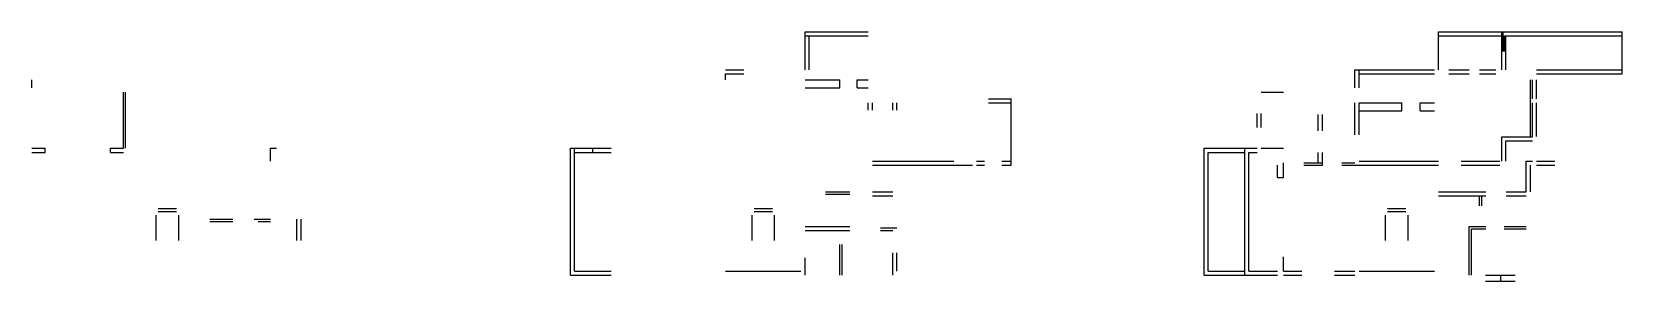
# Model space of a CAD drawing. Extents: x 141119 to 219085, y -325242 to -312977.
import ezdxf

# ---------------------------------------------------------------- set-up
doc = ezdxf.new("R2010")
doc.units = 0
doc.layers.add('A-WALL', color=7, linetype='CONTINUOUS')

msp = doc.modelspace()

# ---------------------------------------------------------------- linework, layer by layer
at = {"layer": 'A-WALL', "color": 7}
for p, q in [((179027, -312977), (182127, -312977)), ((179027, -314842), (179027, -312977)), ((179027, -313177), (182127, -313177)), ((179227, -314842), (179227, -313177)), ((210085, -312977), (219085, -312977)), ((210085, -314842), (210085, -312977)), ((210085, -313177), (213185, -313177)), ((213185, -314842), (213185, -312977)), ((213255, -313942), (213255, -312977)), ((213315, -313177), (219085, -313177)), ((213315, -313942), (213315, -313177)), ((213385, -314842), (213385, -313177)), ((219085, -315042), (219085, -312977)), ((175127, -314842), (176027, -314842)), ((205985, -314842), (209885, -314842)), ((205985, -315742), (205985, -314842)), ((206185, -315742), (206185, -314842)), ((210585, -314842), (211585, -314842)), ((212085, -314842), (212885, -314842)), ((214885, -314842), (219085, -314842)), ((141119, -315742), (141119, -315342)), ((175127, -315042), (176027, -315042)), ((175127, -315342), (175127, -315042)), ((179027, -315342), (180727, -315342)), ((179027, -315742), (180727, -315742)), ((180727, -315742), (180727, -315342)), ((181577, -315342), (182127, -315342)), ((181577, -315742), (181577, -315342)), ((181577, -315742), (182127, -315742)), ((206185, -315042), (209885, -315042)), ((210585, -315042), (211585, -315042)), ((212085, -315042), (212885, -315042)), ((214585, -318127), (214585, -315342)), ((214685, -316277), (214685, -315342)), ((214885, -315042), (219085, -315042)), ((214885, -316277), (214885, -315342)), ((145619, -318692), (145619, -315942)), ((145719, -318692), (145719, -315942)), ((182127, -316837), (182127, -316477)), ((182327, -316837), (182327, -316477)), ((183327, -316837), (183327, -316477)), ((183527, -316837), (183527, -316477)), ((188027, -316277), (189127, -316277)), ((188027, -316477), (189127, -316477)), ((189127, -319542), (189127, -316277)), ((201385, -315942), (202485, -315942)), ((205985, -318042), (205985, -316477)), ((206185, -316477), (208285, -316477)), ((206185, -318042), (206185, -316477)), ((208285, -316862), (208285, -316477)), ((209185, -316477), (209885, -316477)), ((209185, -316862), (209185, -316477)), ((214685, -318127), (214685, -316477)), ((214885, -318127), (214885, -316477)), ((201185, -317692), (201185, -316992)), ((201385, -317692), (201385, -316992)), ((204185, -317842), (204185, -317042)), ((204385, -317842), (204385, -317042)), ((206185, -316862), (208285, -316862)), ((209185, -316862), (209885, -316862)), ((141119, -318692), (141769, -318692)), ((141769, -318917), (141769, -318692)), ((144969, -318692), (145619, -318692)), ((144969, -318917), (144969, -318692)), ((152819, -318692), (153119, -318692)), ((152819, -319342), (152819, -318692)), ((167527, -318692), (169527, -318692)), ((167527, -324942), (167527, -318692)), ((167727, -324742), (167727, -318692)), ((168627, -318917), (168627, -318692)), ((198585, -318692), (201185, -318692)), ((198585, -324942), (198585, -318692)), ((200585, -324942), (200585, -318692)), ((201385, -318692), (202485, -318692)), ((213185, -318142), (214685, -318142)), ((213185, -319342), (213185, -318142)), ((213385, -318342), (214685, -318342)), ((213385, -319342), (213385, -318342)), ((141119, -318917), (141769, -318917)), ((144969, -318917), (145619, -318917)), ((167727, -318917), (169527, -318917)), ((182327, -319342), (186327, -319342)), ((182327, -319542), (187227, -319542)), ((187427, -319342), (187827, -319342)), ((187427, -319542), (187827, -319542)), ((188677, -319342), (189127, -319342)), ((188677, -319542), (189127, -319542)), ((198785, -318917), (200585, -318917)), ((198785, -324742), (198785, -318917)), ((200785, -318917), (201185, -318917)), ((200785, -324742), (200785, -318917)), ((202185, -320142), (202185, -319542)), ((202485, -320142), (202485, -319422)), ((203485, -319422), (204385, -319422)), ((203485, -319542), (204385, -319542)), ((204185, -319422), (204185, -318917)), ((204385, -319542), (204385, -318917)), ((205335, -319422), (205985, -319422)), ((205335, -319542), (210085, -319542)), ((206185, -319342), (210085, -319342)), ((211185, -319342), (213085, -319342)), ((211185, -319542), (213085, -319542)), ((214385, -319342), (214685, -319342)), ((214385, -320842), (214385, -319342)), ((214585, -320842), (214585, -319542)), ((214885, -319342), (215785, -319342)), ((214885, -319542), (215785, -319542)), ((202185, -320142), (202485, -320142)), ((180027, -320842), (181227, -320842)), ((180027, -320962), (181227, -320962)), ((182327, -320842), (183327, -320842)), ((182327, -321042), (183327, -321042)), ((210085, -320842), (212405, -320842)), ((210085, -321042), (212405, -321042)), ((212085, -321542), (212085, -321042)), ((212205, -321542), (212205, -321042)), ((213405, -320842), (214385, -320842)), ((213405, -321042), (214385, -321042)), ((147219, -323242), (147219, -321992)), ((147319, -321662), (148219, -321662)), ((147319, -321812), (148219, -321812)), ((148319, -323242), (148319, -321992)), ((176427, -323242), (176427, -321992)), ((176527, -321662), (177427, -321662)), ((176527, -321812), (177427, -321812)), ((177527, -323242), (177527, -321992)), ((207485, -323242), (207485, -321992)), ((207585, -321662), (208485, -321662)), ((207585, -321812), (208485, -321812)), ((208585, -323242), (208585, -321992)), ((149844, -322192), (150969, -322192)), ((149844, -322312), (150969, -322312)), ((152019, -322192), (152819, -322192)), ((152219, -322312), (152819, -322312)), ((154119, -323242), (154119, -322192)), ((154319, -323242), (154319, -322192)), ((179027, -322542), (181227, -322542)), ((179027, -322742), (181227, -322742)), ((182727, -322622), (183527, -322622)), ((182727, -322742), (183327, -322742)), ((211585, -322542), (212405, -322542)), ((211585, -324942), (211585, -322542)), ((211705, -322662), (212405, -322662)), ((211705, -324942), (211705, -322662)), ((213305, -322542), (214385, -322542)), ((213305, -322662), (214385, -322662)), ((180727, -324942), (180727, -323442)), ((180847, -324942), (180847, -323442)), ((179027, -324942), (179027, -324092)), ((183327, -324942), (183327, -323842)), ((183527, -324742), (183527, -323842)), ((202485, -324742), (202485, -324042)), ((167527, -324942), (169527, -324942)), ((167727, -324742), (169527, -324742)), ((175127, -324742), (178827, -324742)), ((198585, -324942), (202185, -324942)), ((198785, -324742), (200585, -324742)), ((200785, -324742), (202185, -324742)), ((202485, -324742), (203385, -324742)), ((202485, -324942), (203385, -324942)), ((204985, -324742), (205985, -324742)), ((204985, -324942), (205985, -324942)), ((206185, -324742), (209885, -324742)), ((212385, -324942), (213835, -324942)), ((213135, -325242), (213135, -324942)), ((212385, -325242), (213835, -325242))]:
    msp.add_line(p, q, dxfattribs=at)

doc.saveas('drawing.dxf')
